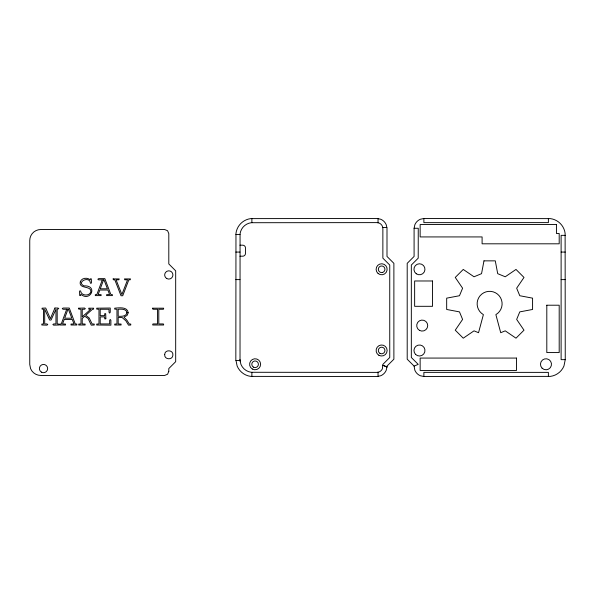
<?xml version="1.0" encoding="UTF-8"?>
<svg xmlns="http://www.w3.org/2000/svg" width="595" height="595" viewBox="0 0 595 595"><rect width="100%" height="100%" fill="white"/><g stroke="black" fill="none" stroke-linecap="round" stroke-linejoin="round"><path stroke-width="0.89" d="M386.966 366.966L382.868 365.271L386.981 366.966L386.995 366.089L393.883 359.202L393.883 263.332L386.995 256.445L386.995 228.272L386.237 224.769A10.197 10.197 0 0 0 380.711 219.243L377.208 218.484L250.674 218.618A17.084 17.084 0 0 0 235.97 233.322L235.836 359.648L237.122 365.985A17.084 17.084 0 0 0 250.674 376.382L377.208 376.516L380.711 375.757A10.197 10.197 0 0 0 386.237 370.231L386.995 366.728M565.25 359.648L563.963 365.985A17.084 17.084 0 0 1 550.412 376.382L423.878 376.516L420.375 375.757A10.197 10.197 0 0 1 414.849 370.231L414.09 366.089L407.203 359.202L407.203 263.332L414.09 256.445L414.09 228.272L414.849 224.769A10.197 10.197 0 0 1 420.375 219.243L423.878 218.484L550.412 218.618A17.084 17.084 0 0 1 565.116 233.322L565.25 359.648L561.115 359.648L561.115 235.352L565.25 235.352M414.09 366.089L418.218 364.378L411.331 357.491L411.331 265.043L418.218 258.156L418.255 228.272L414.09 228.272M382.719 227.446L386.891 227.446M235.888 234.527L240.03 234.527M239.964 245.185L242.715 245.185A2.752 2.752 0 0 1 245.467 247.944L245.467 253.448A2.752 2.752 0 0 1 242.715 256.2L239.964 256.2M235.836 252.072L239.964 252.072M561.122 252.072L565.25 252.072M235.836 279.605L239.964 279.605M561.122 279.605L565.25 279.605M235.888 360.473L240.023 360.473L240.945 364.4A12.941 12.941 0 0 0 251.216 372.284L376.933 372.388L379.127 371.935A6.062 6.062 0 0 0 382.406 368.655L382.868 364.378L389.747 357.491L389.747 265.043L382.868 258.156L382.868 228.539L382.406 226.345A6.062 6.062 0 0 0 379.127 223.066L376.933 222.612L251.216 222.716A12.941 12.941 0 0 0 240.068 233.865L240.023 360.473M252.704 376.516L251.878 376.494L251.878 372.329M239.964 359.514L240.068 361.135M548.382 218.484L548.382 222.619L423.878 222.649L423.878 218.484M548.382 376.516L548.382 372.381L423.878 372.351L423.878 376.516M378.033 218.588L378.033 222.753M378.033 372.247L378.033 376.412M251.878 218.536L251.878 222.671M546.805 305.213L546.805 352.567L559.196 352.567L559.196 305.213L546.805 305.213M80.295 281.911C78.614 289.497 91.749 285.124 90.797 292.004C89.302 296.496 80.927 295.834 80.608 290.896L79.708 290.918L79.559 291.543L79.708 295.551L80.63 295.551L80.786 294.235C90.269 302.476 98.413 285.228 84.007 285.868C75.803 282.171 89.867 275.314 90.418 283.22L91.318 283.198L91.466 282.58L91.318 278.839L90.395 278.839L90.239 279.858C87.361 277.203 81.448 277.798 80.295 281.911M168.802 371.317L167.589 374.24L164.666 375.445L40.765 375.445A11.015 11.015 0 0 1 30.59 368.647L29.75 364.43L29.75 240.536A11.015 11.015 0 0 1 40.765 229.521L164.666 229.521L167.589 230.734L168.802 233.657L168.802 263.942L175.681 270.822L175.681 361.678L168.802 368.565L168.802 371.317M164.696 354.508C164.056 359.789 172.803 360.399 172.9 355.081C173.539 349.808 164.8 349.191 164.696 354.508M126.958 312.717C126.319 316.607 121.164 316.443 118.189 316.287L118.189 309.266C121.075 309.065 126.527 308.693 126.958 312.717M128.185 312.777L127.129 315.372L123.961 317.195L126.958 320.251L129.212 323.925L130.766 324.082L130.766 325.004L128.513 325.16L125.872 320.809L122.101 317.514L118.189 317.514L118.189 323.925L121.09 324.082L121.09 325.004L114.694 325.004L114.694 324.082L116.962 323.925L116.962 309.266L114.694 309.11L114.694 308.188C118.822 307.838 127.583 306.44 128.185 312.777M483.973 260.855L481.548 273.663L474.022 276.779L463.252 269.438L455.257 277.434L462.598 288.203L459.481 295.73L446.674 298.154L446.674 309.467L459.481 311.884L462.598 319.418L455.257 330.18L463.252 338.183L474.022 330.842L478.536 332.709L483.385 314.621A12.488 12.488 0 0 1 480.061 295.782A12.488 12.488 0 0 1 499.19 295.782A12.488 12.488 0 0 1 495.873 314.621L500.715 332.709L505.237 330.842L515.999 338.183L523.994 330.18L516.661 319.418L519.777 311.884L532.577 309.467L532.577 298.154L519.777 295.73L516.661 288.203L523.994 277.434L515.999 269.438L505.237 276.779L497.703 273.663L495.285 260.855L483.973 260.855M105.843 318.28L105.687 318.89L104.765 318.89L104.608 316.89L100.205 316.89L100.205 323.925L109.659 323.925L109.659 320.296L110.276 319.478L110.886 320.296L110.886 325.16L96.71 325.004L96.71 324.082L98.978 323.925L98.978 309.266L96.71 309.11L96.71 308.188L110.246 308.032L110.246 312.263L109.629 313.082L109.019 312.263L109.019 309.266L100.205 309.266L100.205 315.662L104.608 315.662L104.765 313.654L105.687 313.654L105.843 318.28M113.139 278.914L113.422 279.791L114.828 279.858L121.016 295.752L122.726 295.752L128.817 279.858L130.253 279.791L130.498 278.914L124.444 278.914L124.727 279.791L127.531 279.858L121.893 294.525L116.099 279.858L118.941 279.791L119.186 278.914L113.139 278.914M67.971 309.266L64.684 318.206L71.817 318.206L68.425 309.266L67.971 309.266M103.567 279.858L100.272 288.806L107.412 288.806L104.021 279.858L103.567 279.858M66.7 309.266L61.278 323.925L59.708 324.082L59.708 325.004L65.517 325.004L65.517 324.082L62.549 323.925L64.215 319.433L72.285 319.433L73.981 323.925L71.013 324.082L71.013 325.004L76.822 325.004L76.822 324.082L75.253 323.925L69.258 308.032L63.077 308.032L62.252 308.649L63.077 309.266L66.7 309.266M102.295 279.858L96.866 294.525L95.304 294.681L95.304 295.603L101.113 295.603L101.113 294.681L98.145 294.525L99.804 290.033L107.881 290.033L109.569 294.525L106.602 294.681L106.602 295.603L112.41 295.603L112.41 294.681L110.849 294.525L104.854 278.631L98.666 278.631L97.848 279.248L98.666 279.858L102.295 279.858M54.941 308.032L50.359 318.63L45.703 308.032L42.074 308.188L42.074 309.11L43.465 309.266L43.465 323.925L41.814 324.082L41.814 325.004L46.96 325.16L47.779 324.543L46.96 323.925L44.692 323.925L44.692 309.266L49.653 320.021L51.058 320.021L55.96 309.266L55.96 323.925L53.691 323.925L52.858 324.543L53.691 325.16L58.846 325.004L58.846 324.082L57.194 323.925L57.194 309.266L58.786 308.649L57.953 308.032L54.941 308.032M78.733 308.188L78.733 309.11L81.002 309.266L81.002 323.925L78.733 324.082L78.733 325.004L85.13 325.004L85.13 324.082L82.236 323.925L82.236 318.437L84.706 316.213L88.105 318.541L91.251 325.16L94.248 325.004L94.248 324.082L92.084 323.925L89.257 318.057L85.732 315.291L92.493 309.266L93.608 309.11L93.608 308.188L88.752 308.188L88.752 309.11L90.723 309.266L82.236 316.83L82.236 309.266L84.505 309.266L85.338 308.649L84.505 308.032L78.733 308.188M152.729 308.188L152.729 309.11L153.346 309.266L157.563 309.266L157.563 323.925L153.346 323.925L152.729 324.082L152.729 325.004L163.618 325.004L163.618 324.082L163.008 323.925L158.791 323.925L158.791 309.266L163.008 309.266L163.618 309.11L163.618 308.188L152.729 308.188M382.481 272.473L381.626 272.584A3.302 3.302 0 0 1 378.636 267.884A3.302 3.302 0 0 1 384.162 267.155A3.302 3.302 0 0 1 382.481 272.473M556.437 224.538L420.144 224.538L420.144 236.929L482.099 236.929L482.099 243.809L559.196 243.809L559.196 233.485L556.437 233.485L556.437 224.538M432.535 280.981L414.641 280.981L414.641 306.313L432.535 306.313L432.535 280.981M516.512 358.071L420.144 358.071L420.144 370.462L516.512 370.462L516.512 358.071M166.734 278.527A4.128 4.128 0 0 0 172.929 274.95A4.128 4.128 0 0 0 166.734 271.372A4.128 4.128 0 0 0 166.734 278.527M41.449 372.143A4.128 4.128 0 0 0 47.645 368.565A4.128 4.128 0 0 0 41.449 364.988A4.128 4.128 0 0 0 41.449 372.143M378.13 273.529A5.504 5.504 0 0 0 387.062 270.182A5.504 5.504 0 0 0 379.692 264.12A5.504 5.504 0 0 0 378.13 273.529M378.874 355.267A5.504 5.504 0 0 0 387.137 350.5A5.504 5.504 0 0 0 378.874 345.732A5.504 5.504 0 0 0 378.874 355.267M379.974 353.363A3.302 3.302 0 0 0 384.935 350.5A3.302 3.302 0 0 0 379.974 347.636A3.302 3.302 0 0 0 379.974 353.363M252.354 369.034A5.504 5.504 0 0 0 260.61 364.266A5.504 5.504 0 0 0 252.354 359.499A5.504 5.504 0 0 0 252.354 369.034M253.455 367.13A3.302 3.302 0 0 0 258.409 364.266A3.302 3.302 0 0 0 253.455 361.403A3.302 3.302 0 0 0 253.455 367.13M415.563 354.397A5.504 5.504 0 0 0 424.778 351.928A5.504 5.504 0 0 0 418.032 345.182A5.504 5.504 0 0 0 415.563 354.397M542.082 368.164A5.504 5.504 0 0 0 551.297 365.694A5.504 5.504 0 0 0 544.551 358.949A5.504 5.504 0 0 0 542.082 368.164M416.255 273.76A5.504 5.504 0 0 0 424.934 269.81A5.504 5.504 0 0 0 417.177 264.269A5.504 5.504 0 0 0 416.255 273.76M419.46 330.351A5.504 5.504 0 0 0 427.716 325.584A5.504 5.504 0 0 0 419.46 320.817A5.504 5.504 0 0 0 419.46 330.351"/></g></svg>
